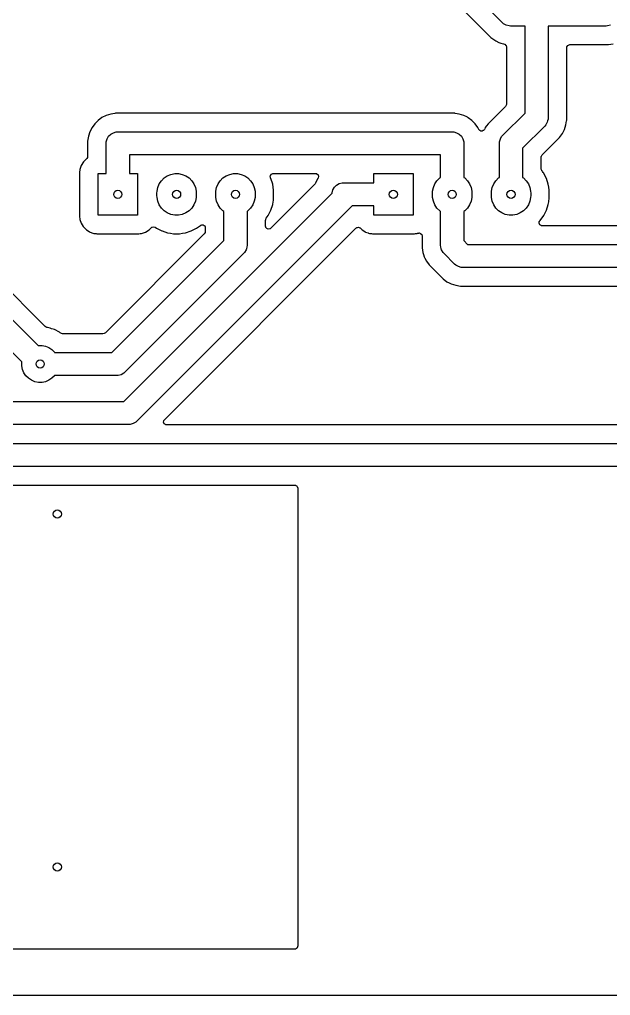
# Model space of a CAD drawing. Header units: millimetres. Extents: x 20 to 124, y -124 to -20.
# Drawn here: x 57.99 to 83.5, y -124 to -81.85 of the extents above; entities that cross this region are included whole.
import ezdxf

# ---------------------------------------------------------------- set-up
doc = ezdxf.new("R2010")
doc.units = ezdxf.units.MM
doc.layers.add('B.Cu', color=153, linetype='CONTINUOUS', true_color=0x4d7fc4)
doc.layers.add('Edge.Cuts', color=254, linetype='CONTINUOUS', true_color=0xd0d2cd)

msp = doc.modelspace()

# ---------------------------------------------------------------- linework, layer by layer
at = {"layer": 'B.Cu', "linetype": 'CONTINUOUS'}
for p, q in [((78.835147, -81.992253), (77.167278, -80.324384)), ((76.85916, -81.148345), (78.341481, -82.630666)), ((78.88431, -82.035368), (78.835147, -81.992253)), ((78.884319, -82.035377), (78.88431, -82.035368)), ((78.997358, -82.10064), (78.884319, -82.035377)), ((79.123437, -82.134423), (78.997358, -82.10064)), ((79.123452, -82.134423), (79.123437, -82.134423)), ((79.1887, -82.1387), (79.123452, -82.134423)), ((79.8138, -82.1387), (79.1887, -82.1387)), ((79.8138, -85.892394), (79.8138, -82.1387)), ((83.3153, -82.1387), (80.8138, -82.1387)), ((80.8138, -82.1387), (80.8138, -86.0995)), ((83.380548, -82.134423), (83.3153, -82.1387)), ((83.380563, -82.134423), (83.380548, -82.134423)), ((83.506642, -82.10064), (83.380563, -82.134423)), ((78.341481, -82.630666), (78.507089, -82.750987)), ((78.507089, -82.750987), (78.557136, -82.776487)), ((78.557136, -82.776487), (78.689481, -82.84392)), ((78.689481, -82.84392), (78.767962, -82.86942)), ((78.767962, -82.86942), (78.884165, -82.907177)), ((78.884165, -82.907177), (78.891085, -82.908272)), ((78.891085, -82.908272), (78.89109, -82.908274)), ((78.89109, -82.908274), (78.891092, -82.908274)), ((78.891092, -82.908274), (78.891097, -82.908274)), ((78.891097, -82.908274), (78.92481, -82.918699)), ((78.92481, -82.918699), (78.938934, -82.925395)), ((78.938934, -82.925395), (78.991072, -82.97189)), ((78.991072, -82.97189), (78.994557, -82.977486)), ((78.994557, -82.977486), (79.0133, -83.043037)), ((81.623727, -83.031094), (81.661472, -82.972344)), ((81.661472, -82.972344), (81.6615, -82.972319)), ((81.661499, -82.972319), (81.662841, -82.971156)), ((81.6615, -82.972319), (81.661499, -82.972319)), ((81.662841, -82.971156), (81.71772, -82.943677)), ((81.71772, -82.943677), (81.725279, -82.942033)), ((81.725279, -82.942033), (81.751632, -82.9392)), ((81.751632, -82.9392), (83.417651, -82.9392)), ((83.417651, -82.9392), (83.417652, -82.9392)), ((83.417652, -82.9392), (83.619835, -82.907177)), ((79.0133, -83.043037), (79.0133, -85.491623)), ((81.6143, -83.081029), (81.618356, -83.052822)), ((81.6143, -86.201857), (81.6143, -83.081029)), ((81.618356, -83.052822), (81.619323, -83.046093)), ((81.619323, -83.046093), (81.620221, -83.043037)), ((81.620221, -83.043037), (81.623727, -83.031094)), ((79.000864, -85.551801), (78.969569, -85.604545)), ((79.008276, -85.52656), (79.000864, -85.551801)), ((79.0133, -85.491623), (79.008276, -85.52656)), ((61.925468, -85.934821), (61.730777, -85.99808)), ((62.103326, -85.90665), (61.925468, -85.934821)), ((62.103327, -85.906651), (62.103326, -85.90665)), ((62.127647, -85.9028), (62.103327, -85.906651)), ((62.127648, -85.9028), (62.127647, -85.9028)), ((62.332352, -85.9028), (62.127648, -85.9028)), ((76.772352, -85.9028), (62.332352, -85.9028)), ((76.772354, -85.9028), (76.772352, -85.9028)), ((76.783409, -85.904551), (76.772354, -85.9028)), ((76.799995, -85.907178), (76.783409, -85.904551)), ((76.974529, -85.93482), (76.799995, -85.907178)), ((76.97453, -85.934821), (76.974529, -85.93482)), ((76.974532, -85.934821), (76.97453, -85.934821)), ((76.974534, -85.934822), (76.974532, -85.934821)), ((77.169223, -85.998081), (76.974534, -85.934822)), ((78.969569, -85.604545), (78.218038, -86.356075)), ((78.856447, -86.849747), (79.8138, -85.892394)), ((61.238027, -86.356087), (61.117715, -86.521685)), ((61.238029, -86.356084), (61.238027, -86.356087)), ((61.382784, -86.211329), (61.238029, -86.356084)), ((61.382787, -86.211327), (61.382784, -86.211329)), ((61.548385, -86.091015), (61.382787, -86.211327)), ((61.548397, -86.091008), (61.548385, -86.091015)), ((61.730764, -85.998086), (61.548397, -86.091008)), ((61.730777, -85.99808), (61.730764, -85.998086)), ((77.294653, -86.061991), (77.169223, -85.998081)), ((77.294654, -86.061991), (77.294653, -86.061991)), ((77.323171, -86.076522), (77.294654, -86.061991)), ((77.35161, -86.091013), (77.323171, -86.076522)), ((77.351612, -86.091014), (77.35161, -86.091013)), ((77.351613, -86.091015), (77.351612, -86.091014)), ((77.362205, -86.09871), (77.351613, -86.091015)), ((77.362209, -86.098713), (77.362205, -86.09871)), ((77.517211, -86.211326), (77.362209, -86.098713)), ((77.661974, -86.356089), (77.517211, -86.211326)), ((77.781931, -86.521198), (77.661974, -86.356089)), ((78.218036, -86.356078), (78.153681, -86.444655)), ((78.218038, -86.356076), (78.218036, -86.356078)), ((78.218038, -86.356075), (78.218038, -86.356076)), ((80.77574, -86.290842), (80.710477, -86.403881)), ((80.791604, -86.231637), (80.77574, -86.290842)), ((80.809523, -86.164763), (80.791604, -86.231637)), ((80.8138, -86.0995), (80.809523, -86.164747)), ((80.809523, -86.164747), (80.809523, -86.164763)), ((81.582277, -86.404034), (81.595487, -86.320634)), ((81.595487, -86.320634), (81.609205, -86.234022)), ((81.609205, -86.234022), (81.609583, -86.231637)), ((81.609583, -86.231635), (81.6143, -86.201857)), ((81.609583, -86.231637), (81.609583, -86.231635)), ((61.02478, -86.704077), (60.961521, -86.898768)), ((61.024786, -86.704064), (61.02478, -86.704077)), ((61.117708, -86.521697), (61.024786, -86.704064)), ((61.117715, -86.521685), (61.117708, -86.521697)), ((61.833323, -86.898919), (61.925619, -86.806623)), ((61.925619, -86.806623), (62.038658, -86.74136)), ((62.038658, -86.74136), (62.164737, -86.707578)), ((62.164737, -86.707578), (62.23, -86.7033)), ((62.23, -86.7033), (76.67, -86.7033)), ((76.67, -86.7033), (76.735263, -86.707578)), ((76.735263, -86.707578), (76.861342, -86.74136)), ((76.861342, -86.74136), (76.974381, -86.806623)), ((76.974381, -86.806623), (77.066677, -86.898919)), ((77.781933, -86.521202), (77.781931, -86.521198)), ((77.782284, -86.521685), (77.781933, -86.521202)), ((77.782285, -86.521687), (77.782284, -86.521685)), ((77.782287, -86.52169), (77.782285, -86.521687)), ((77.821419, -86.598494), (77.782287, -86.52169)), ((77.821532, -86.598715), (77.821419, -86.598494)), ((77.821534, -86.598717), (77.821532, -86.598715)), ((77.82264, -86.600888), (77.821534, -86.598717)), ((77.839413, -86.625803), (77.82264, -86.600888)), ((77.845483, -86.632809), (77.839413, -86.625803)), ((77.863129, -86.644693), (77.845483, -86.632809)), ((77.864978, -86.646736), (77.863129, -86.644693)), ((77.867079, -86.647353), (77.864978, -86.646736)), ((77.899196, -86.668982), (77.867079, -86.647353)), ((77.969002, -86.671978), (77.899196, -86.668982)), ((78.005868, -86.650461), (77.969002, -86.671978)), ((78.010603, -86.649289), (78.005868, -86.650461)), ((78.013951, -86.645743), (78.010603, -86.649289)), ((78.029346, -86.636759), (78.013951, -86.645743)), ((78.038239, -86.627344), (78.029346, -86.636759)), ((78.058575, -86.598497), (78.038239, -86.627344)), ((78.073651, -86.568912), (78.058575, -86.598497)), ((78.073652, -86.56891), (78.073651, -86.568912)), ((78.097708, -86.521697), (78.073652, -86.56891)), ((78.097714, -86.521688), (78.097708, -86.521697)), ((78.097718, -86.521681), (78.097714, -86.521688)), ((78.153681, -86.444655), (78.097718, -86.521681)), ((80.667353, -86.453053), (79.71, -87.410406)), ((80.710461, -86.403896), (80.667353, -86.453053)), ((80.710477, -86.403881), (80.710461, -86.403896)), ((81.305766, -86.946719), (81.426087, -86.781111)), ((81.426087, -86.781111), (81.484732, -86.666013)), ((81.484732, -86.666013), (81.51902, -86.598719)), ((81.51902, -86.598719), (81.582277, -86.404034)), ((60.961521, -86.898768), (60.9295, -87.100942)), ((60.9295, -87.100942), (60.9295, -87.756361)), ((61.73, -87.2033), (61.734278, -87.138037)), ((61.73, -88.505), (61.73, -87.2033)), ((61.734278, -87.138037), (61.76806, -87.011958)), ((61.76806, -87.011958), (61.833323, -86.898919)), ((77.066677, -86.898919), (77.13194, -87.011958)), ((77.13194, -87.011958), (77.165722, -87.138037)), ((77.165722, -87.138037), (77.17, -87.2033)), ((77.17, -87.2033), (77.17, -88.671725)), ((78.71, -87.2033), (78.714277, -87.138052)), ((78.71, -88.671725), (78.71, -87.2033)), ((78.714277, -87.138037), (78.74806, -87.011958)), ((78.714277, -87.138052), (78.714277, -87.138037)), ((78.74806, -87.011958), (78.761662, -86.988399)), ((78.761662, -86.988399), (78.813323, -86.898919)), ((78.813323, -86.898919), (78.813338, -86.898903)), ((78.813338, -86.898903), (78.856447, -86.849747)), ((80.9162, -87.336285), (81.305766, -86.946719)), ((79.71, -87.410406), (79.71, -88.671725)), ((80.554228, -87.698256), (80.9162, -87.336285)), ((60.750183, -88.002737), (60.654212, -88.155473)), ((60.750184, -88.002737), (60.750183, -88.002737)), ((60.877736, -87.875184), (60.750184, -88.002737)), ((60.88016, -87.873018), (60.877736, -87.875184)), ((60.889519, -87.863708), (60.88016, -87.873018)), ((60.890813, -87.862276), (60.889519, -87.863708)), ((60.917788, -87.814076), (60.890813, -87.862276)), ((60.924477, -87.791296), (60.917788, -87.814076)), ((60.9295, -87.756361), (60.924477, -87.791296)), ((76.17, -87.7033), (62.73, -87.7033)), ((62.73, -87.7033), (62.73, -88.505)), ((76.17, -88.671725), (76.17, -87.7033)), ((80.5105, -87.811176), (80.515522, -87.776243)), ((80.5105, -88.281749), (80.5105, -87.811176)), ((80.515522, -87.776243), (80.521695, -87.75522)), ((80.521695, -87.75522), (80.522934, -87.750998)), ((80.522934, -87.750998), (80.554228, -87.698256)), ((60.594627, -88.325768), (60.5795, -88.460032)), ((60.5795, -88.460032), (60.5795, -90.349966)), ((60.59463, -88.325746), (60.594627, -88.325768)), ((60.594631, -88.325743), (60.59463, -88.325746)), ((60.65421, -88.155476), (60.594631, -88.325743)), ((60.654212, -88.155473), (60.65421, -88.155476)), ((61.38, -90.305), (61.38, -88.505)), ((61.38, -88.505), (61.73, -88.505)), ((62.73, -88.505), (63.08, -88.505)), ((63.08, -88.505), (63.08, -90.305)), ((68.920993, -88.505464), (68.941246, -88.5038)), ((68.941246, -88.5038), (70.764364, -88.5038)), ((70.764364, -88.5038), (70.782756, -88.506443)), ((73.28, -88.905), (73.28, -88.505)), ((73.28, -88.505), (74.98, -88.505)), ((74.98, -88.505), (74.98, -90.305)), ((80.517709, -88.323413), (80.5105, -88.281749)), ((80.528191, -88.35279), (80.517709, -88.323413)), ((80.537299, -88.370053), (80.528191, -88.35279)), ((80.544658, -88.383999), (80.537299, -88.370053)), ((80.548944, -88.389899), (80.544658, -88.383999)), ((80.572799, -88.422732), (80.548944, -88.389899)), ((80.597216, -88.45634), (80.572799, -88.422732)), ((80.621634, -88.489949), (80.597216, -88.45634)), ((80.671976, -88.58875), (80.621634, -88.489949)), ((64.020367, -88.954313), (64.112941, -88.815766)), ((64.112941, -88.815766), (64.230766, -88.697941)), ((64.230766, -88.697941), (64.369313, -88.605367)), ((64.369313, -88.605367), (64.523258, -88.541601)), ((64.523258, -88.541601), (64.686685, -88.509093)), ((64.686685, -88.509093), (64.853315, -88.509093)), ((64.853315, -88.509093), (65.016742, -88.541601)), ((65.016742, -88.541601), (65.170687, -88.605367)), ((65.170687, -88.605367), (65.309234, -88.697941)), ((65.309234, -88.697941), (65.427059, -88.815766)), ((65.427059, -88.815766), (65.519633, -88.954313)), ((66.560367, -88.954313), (66.652941, -88.815766)), ((66.652941, -88.815766), (66.770766, -88.697941)), ((66.770766, -88.697941), (66.909313, -88.605367)), ((66.909313, -88.605367), (67.063258, -88.541601)), ((67.063258, -88.541601), (67.226685, -88.509093)), ((67.226685, -88.509093), (67.393315, -88.509093)), ((67.393315, -88.509093), (67.556742, -88.541601)), ((67.556742, -88.541601), (67.710687, -88.605367)), ((67.710687, -88.605367), (67.849234, -88.697941)), ((67.849234, -88.697941), (67.967059, -88.815766)), ((67.967059, -88.815766), (68.059633, -88.954313)), ((68.814703, -88.65293), (68.821677, -88.583409)), ((68.817264, -88.666568), (68.814703, -88.65293)), ((68.828648, -88.699976), (68.817264, -88.666568)), ((68.821677, -88.583409), (68.865127, -88.528696)), ((68.828649, -88.699977), (68.828648, -88.699976)), ((68.82865, -88.699979), (68.828649, -88.699977)), ((68.836931, -88.716232), (68.82865, -88.699979)), ((68.839579, -88.721428), (68.836931, -88.716232)), ((68.91986, -88.968507), (68.839579, -88.721428)), ((68.865127, -88.528696), (68.867858, -88.526771)), ((68.867858, -88.526771), (68.919046, -88.505787)), ((68.919046, -88.505787), (68.920993, -88.505464)), ((70.762999, -88.926154), (70.747783, -88.950984)), ((70.772004, -88.908401), (70.762999, -88.926154)), ((70.773069, -88.905802), (70.772004, -88.908401)), ((70.773105, -88.905729), (70.773069, -88.905802)), ((70.866009, -88.723394), (70.773105, -88.905729)), ((70.782756, -88.506443), (70.782782, -88.506194)), ((70.782782, -88.506194), (70.788559, -88.506773)), ((70.788559, -88.506773), (70.788565, -88.506773)), ((70.788565, -88.506773), (70.788606, -88.506778)), ((70.788606, -88.506778), (70.793492, -88.507987)), ((70.793492, -88.507987), (70.799294, -88.508821)), ((70.799294, -88.508821), (70.80534, -88.510596)), ((70.80534, -88.510596), (70.805251, -88.510896)), ((70.805251, -88.510896), (70.822825, -88.515245)), ((70.822825, -88.515245), (70.82448, -88.515916)), ((70.82448, -88.515916), (70.879211, -88.559347)), ((70.866014, -88.723386), (70.866009, -88.723394)), ((70.877298, -88.707856), (70.866014, -88.723386)), ((70.886654, -88.692829), (70.877298, -88.707856)), ((70.879211, -88.559347), (70.901773, -88.625473)), ((70.887659, -88.690924), (70.886654, -88.692829)), ((70.901871, -88.627744), (70.887659, -88.690924)), ((70.901773, -88.625473), (70.901775, -88.625509)), ((70.901775, -88.625509), (70.901871, -88.627744)), ((71.786958, -88.94306), (71.913037, -88.909278)), ((71.913037, -88.909278), (71.9783, -88.905)), ((71.9783, -88.905), (73.28, -88.905)), ((75.920367, -88.954313), (76.012941, -88.815766)), ((76.012941, -88.815766), (76.130766, -88.697941)), ((76.130766, -88.697941), (76.17, -88.671725)), ((77.17, -88.671725), (77.209234, -88.697941)), ((77.209234, -88.697941), (77.327059, -88.815766)), ((77.327059, -88.815766), (77.419633, -88.954313)), ((78.460367, -88.954313), (78.552941, -88.815766)), ((78.552941, -88.815766), (78.670766, -88.697941)), ((78.670766, -88.697941), (78.71, -88.671725)), ((79.71, -88.671725), (79.749234, -88.697941)), ((79.749234, -88.697941), (79.867059, -88.815766)), ((79.867059, -88.815766), (79.959633, -88.954313)), ((80.736294, -88.714979), (80.671976, -88.58875)), ((80.737027, -88.716232), (80.736294, -88.714979)), ((80.737337, -88.717027), (80.737027, -88.716232)), ((80.739577, -88.721423), (80.737337, -88.717027)), ((80.739577, -88.721425), (80.739577, -88.721423)), ((80.739579, -88.721428), (80.739577, -88.721425)), ((80.81986, -88.968507), (80.739579, -88.721428)), ((63.92, -89.355), (63.924093, -89.271685)), ((63.924093, -89.271685), (63.956601, -89.108258)), ((63.956601, -89.108258), (64.020367, -88.954313)), ((65.519633, -88.954313), (65.583399, -89.108258)), ((65.583399, -89.108258), (65.615907, -89.271685)), ((65.615907, -89.271685), (65.62, -89.355)), ((66.46, -89.355), (66.464093, -89.271685)), ((66.464093, -89.271685), (66.496601, -89.108258)), ((66.496601, -89.108258), (66.560367, -88.954313)), ((68.059633, -88.954313), (68.123399, -89.108258)), ((68.123399, -89.108258), (68.155907, -89.271685)), ((68.155907, -89.271685), (68.16, -89.355)), ((70.729737, -88.973875), (68.834788, -90.868825)), ((68.938791, -89.088034), (68.91986, -88.968507)), ((68.9605, -89.225097), (68.938791, -89.088034)), ((68.9605, -89.584902), (68.9605, -89.225097)), ((70.747783, -88.950984), (70.729737, -88.973875)), ((71.481639, -89.354053), (71.482578, -89.339737)), ((71.482578, -89.339737), (71.51636, -89.213658)), ((71.51636, -89.213658), (71.581623, -89.100619)), ((71.581623, -89.100619), (71.673919, -89.008323)), ((71.673919, -89.008323), (71.786958, -88.94306)), ((75.82, -89.355), (75.824093, -89.271685)), ((75.824093, -89.271685), (75.856601, -89.108258)), ((75.856601, -89.108258), (75.920367, -88.954313)), ((77.419633, -88.954313), (77.483399, -89.108258)), ((77.483399, -89.108258), (77.515907, -89.271685)), ((77.515907, -89.271685), (77.52, -89.355)), ((78.36, -89.355), (78.364093, -89.271685)), ((78.364093, -89.271685), (78.396601, -89.108258)), ((78.396601, -89.108258), (78.460367, -88.954313)), ((79.959633, -88.954313), (80.023399, -89.108258)), ((80.023399, -89.108258), (80.055907, -89.271685)), ((80.055907, -89.271685), (80.06, -89.355)), ((80.838791, -89.088034), (80.81986, -88.968507)), ((80.8605, -89.225097), (80.838791, -89.088034)), ((80.8605, -89.584902), (80.8605, -89.225097)), ((62.492494, -98.3432), (71.481639, -89.354053)), ((63.92, -89.455), (63.92, -89.355)), ((63.924093, -89.538315), (63.92, -89.455)), ((63.956601, -89.701742), (63.924093, -89.538315)), ((64.020367, -89.855687), (63.956601, -89.701742)), ((65.583399, -89.701742), (65.519633, -89.855687)), ((65.615907, -89.538315), (65.583399, -89.701742)), ((65.62, -89.455), (65.615907, -89.538315)), ((65.62, -89.355), (65.62, -89.455)), ((66.46, -89.455), (66.46, -89.355)), ((66.464093, -89.538315), (66.46, -89.455)), ((66.496601, -89.701742), (66.464093, -89.538315)), ((66.560367, -89.855687), (66.496601, -89.701742)), ((68.123399, -89.701742), (68.059633, -89.855687)), ((68.155907, -89.538315), (68.123399, -89.701742)), ((68.16, -89.455), (68.155907, -89.538315)), ((68.16, -89.355), (68.16, -89.455)), ((68.91986, -89.841493), (68.937439, -89.7305)), ((68.937439, -89.7305), (68.947843, -89.664813)), ((68.947843, -89.664811), (68.955773, -89.614743)), ((68.947843, -89.664813), (68.947843, -89.664811)), ((68.955773, -89.614743), (68.9605, -89.584902)), ((75.82, -89.455), (75.82, -89.355)), ((75.824093, -89.538315), (75.82, -89.455)), ((75.856601, -89.701742), (75.824093, -89.538315)), ((75.920367, -89.855687), (75.856601, -89.701742)), ((77.483399, -89.701742), (77.419633, -89.855687)), ((77.515907, -89.538315), (77.483399, -89.701742)), ((77.52, -89.455), (77.515907, -89.538315)), ((77.52, -89.355), (77.52, -89.455)), ((78.36, -89.455), (78.36, -89.355)), ((78.364093, -89.538315), (78.36, -89.455)), ((78.396601, -89.701742), (78.364093, -89.538315)), ((78.460367, -89.855687), (78.396601, -89.701742)), ((80.023399, -89.701742), (79.959633, -89.855687)), ((80.055907, -89.538315), (80.023399, -89.701742)), ((80.06, -89.455), (80.055907, -89.538315)), ((80.06, -89.355), (80.06, -89.455)), ((80.81986, -89.841493), (80.837439, -89.7305)), ((80.837439, -89.7305), (80.847843, -89.664813)), ((80.847843, -89.664811), (80.855773, -89.614743)), ((80.847843, -89.664813), (80.847843, -89.664811)), ((80.855773, -89.614743), (80.8605, -89.584902)), ((72.331853, -89.918054), (63.053153, -99.196753)), ((64.112941, -89.994234), (64.020367, -89.855687)), ((64.230766, -90.112059), (64.112941, -89.994234)), ((64.369313, -90.204633), (64.230766, -90.112059)), ((65.309234, -90.112059), (65.170687, -90.204633)), ((65.427059, -89.994234), (65.309234, -90.112059)), ((65.519633, -89.855687), (65.427059, -89.994234)), ((66.652941, -89.994234), (66.560367, -89.855687)), ((66.770766, -90.112059), (66.652941, -89.994234)), ((66.81, -90.138274), (66.770766, -90.112059)), ((66.81, -91.399593), (66.81, -90.138274)), ((67.849234, -90.112059), (67.81, -90.138274)), ((67.81, -90.138274), (67.81, -91.6067)), ((67.967059, -89.994234), (67.849234, -90.112059)), ((68.059633, -89.855687), (67.967059, -89.994234)), ((68.721634, -90.320051), (68.839579, -90.088572)), ((68.839579, -90.088572), (68.91986, -89.841493)), ((72.343301, -89.905), (72.331853, -89.918054)), ((73.28, -89.905), (72.343301, -89.905)), ((73.28, -90.305), (73.28, -89.905)), ((76.012941, -89.994234), (75.920367, -89.855687)), ((76.130766, -90.112059), (76.012941, -89.994234)), ((76.17, -90.138274), (76.130766, -90.112059)), ((76.17, -90.5058), (76.17, -90.138274)), ((77.209234, -90.112059), (77.17, -90.138274)), ((77.17, -90.138274), (77.17, -90.5058)), ((77.327059, -89.994234), (77.209234, -90.112059)), ((77.419633, -89.855687), (77.327059, -89.994234)), ((78.552941, -89.994234), (78.460367, -89.855687)), ((78.670766, -90.112059), (78.552941, -89.994234)), ((78.809313, -90.204633), (78.670766, -90.112059)), ((79.749234, -90.112059), (79.610687, -90.204633)), ((79.867059, -89.994234), (79.749234, -90.112059)), ((79.959633, -89.855687), (79.867059, -89.994234)), ((80.621634, -90.320051), (80.739579, -90.088572)), ((80.739579, -90.088572), (80.81986, -89.841493)), ((60.5795, -90.349966), (60.594627, -90.48423)), ((60.594627, -90.48423), (60.59463, -90.484252)), ((60.59463, -90.484252), (60.594631, -90.484255)), ((60.594631, -90.484255), (60.65421, -90.654522)), ((63.08, -90.305), (61.38, -90.305)), ((64.523258, -90.268399), (64.369313, -90.204633)), ((64.686685, -90.300907), (64.523258, -90.268399)), ((64.853315, -90.300907), (64.686685, -90.300907)), ((65.016742, -90.268399), (64.853315, -90.300907)), ((65.170687, -90.204633), (65.016742, -90.268399)), ((68.6105, -90.531132), (68.615523, -90.496198)), ((68.6105, -90.779377), (68.6105, -90.531132)), ((68.615523, -90.496198), (68.624309, -90.466275)), ((68.624309, -90.466275), (68.642969, -90.428323)), ((68.642969, -90.428323), (68.721631, -90.320055)), ((68.721631, -90.320055), (68.721632, -90.320054)), ((68.721632, -90.320054), (68.721634, -90.320051)), ((74.98, -90.305), (73.28, -90.305)), ((76.17, -91.6067), (76.17, -90.5058)), ((77.17, -90.5058), (77.17, -91.399594)), ((78.963258, -90.268399), (78.809313, -90.204633)), ((79.126685, -90.300907), (78.963258, -90.268399)), ((79.293315, -90.300907), (79.126685, -90.300907)), ((79.456742, -90.268399), (79.293315, -90.300907)), ((79.610687, -90.204633), (79.456742, -90.268399)), ((80.42016, -90.65306), (80.4301, -90.583911)), ((80.4301, -90.583911), (80.43329, -90.576924)), ((80.43329, -90.576924), (80.458402, -90.540757)), ((80.458402, -90.540757), (80.468931, -90.530229)), ((80.468931, -90.530229), (80.621634, -90.320051)), ((60.65421, -90.654522), (60.654212, -90.654525)), ((60.654212, -90.654525), (60.741695, -90.793752)), ((60.741695, -90.793752), (60.741695, -90.793753)), ((60.741695, -90.793753), (60.75018, -90.807258)), ((60.75018, -90.807258), (60.750184, -90.807262)), ((60.750184, -90.807262), (60.877738, -90.934816)), ((60.877738, -90.934816), (60.956932, -90.984577)), ((60.956932, -90.984577), (61.00798, -91.016653)), ((61.00798, -91.016653), (61.030478, -91.030789)), ((61.030478, -91.030789), (61.155457, -91.074521)), ((63.259255, -91.090368), (63.429522, -91.030789)), ((63.429522, -91.030789), (63.582262, -90.934816)), ((63.582262, -90.934816), (63.670053, -90.847024)), ((63.670053, -90.847024), (63.6983, -90.825879)), ((63.6983, -90.825879), (63.712024, -90.818385)), ((63.712024, -90.818385), (63.780289, -90.803535)), ((63.780289, -90.803535), (63.780292, -90.803535)), ((63.780292, -90.803535), (63.786865, -90.804005)), ((63.786865, -90.804005), (63.850908, -90.82737)), ((63.850908, -90.82737), (63.904949, -90.866634)), ((63.904949, -90.866634), (63.933991, -90.881431)), ((63.933991, -90.881431), (63.933993, -90.881433)), ((63.933993, -90.881433), (63.933994, -90.881433)), ((63.933994, -90.881433), (64.127795, -90.980181)), ((64.127795, -90.980181), (64.129976, -90.981292)), ((64.129976, -90.981292), (64.129979, -90.981294)), ((64.129979, -90.981294), (64.137296, -90.985022)), ((64.137296, -90.985022), (64.141053, -90.986082)), ((64.141053, -90.986082), (64.383499, -91.064858)), ((64.246024, -99.13596), (72.512167, -90.869816)), ((65.156493, -91.06486), (65.403572, -90.984579)), ((65.403572, -90.984579), (65.635051, -90.866634)), ((65.635051, -90.866634), (65.798199, -90.748099)), ((65.798199, -90.748099), (65.819149, -90.735819)), ((65.819149, -90.735819), (65.82418, -90.733498)), ((65.82418, -90.733498), (65.824474, -90.733394)), ((65.824474, -90.733394), (65.824549, -90.733328)), ((65.824549, -90.733328), (65.830143, -90.730749)), ((65.830143, -90.730749), (65.83312, -90.730309)), ((65.83312, -90.730309), (65.835363, -90.72951)), ((65.835363, -90.72951), (65.835467, -90.729803)), ((65.835467, -90.729803), (65.852242, -90.722993)), ((65.852242, -90.722993), (65.853973, -90.722564)), ((65.853973, -90.722564), (65.878514, -90.723611)), ((65.878514, -90.723611), (65.899264, -90.72055)), ((65.899264, -90.72055), (65.908903, -90.724908)), ((65.908903, -90.724908), (65.923779, -90.725544)), ((65.923779, -90.725544), (65.947908, -90.742547)), ((65.947908, -90.742547), (65.962927, -90.749339)), ((65.962927, -90.749339), (65.967447, -90.756316)), ((65.967447, -90.756316), (65.980893, -90.765791)), ((65.980893, -90.765791), (65.9809, -90.7658)), ((65.9809, -90.7658), (65.98229, -90.76755)), ((65.98229, -90.76755), (65.997341, -90.802457)), ((66.004476, -91.03376), (65.997064, -91.059001)), ((65.997341, -90.802457), (66.000918, -90.807978)), ((66.000918, -90.807978), (66.000928, -90.810776)), ((66.000928, -90.810776), (66.007927, -90.827008)), ((66.0095, -90.998826), (66.004476, -91.03376)), ((66.007927, -90.827008), (66.008235, -90.829148)), ((66.008235, -90.829148), (66.0095, -90.846813)), ((66.0095, -90.998823), (66.009499, -90.998825)), ((66.009499, -90.998825), (66.0095, -90.998826)), ((66.0095, -90.846813), (66.0095, -90.998823)), ((68.618313, -90.822697), (68.6105, -90.779377)), ((68.621, -90.829903), (68.618313, -90.822697)), ((68.662873, -90.885835), (68.621, -90.829903)), ((68.728338, -90.910249), (68.662873, -90.885835)), ((68.796611, -90.895395), (68.728338, -90.910249)), ((68.806538, -90.889974), (68.796611, -90.895395)), ((68.834788, -90.868825), (68.806538, -90.889974)), ((72.512167, -90.869816), (72.540417, -90.848668)), ((72.540417, -90.848668), (72.554141, -90.841174)), ((72.554141, -90.841174), (72.571558, -90.837385)), ((72.571558, -90.837385), (72.587197, -90.828844)), ((72.587197, -90.828844), (72.622398, -90.826323)), ((72.622398, -90.826323), (72.624209, -90.826452)), ((72.624209, -90.826452), (72.682406, -90.845818)), ((72.682406, -90.845818), (72.688924, -90.850007)), ((72.688924, -90.850007), (72.709559, -90.866637)), ((72.709559, -90.866637), (72.777738, -90.934816)), ((72.777738, -90.934816), (72.856932, -90.984577)), ((72.856932, -90.984577), (72.856933, -90.984577)), ((72.856933, -90.984577), (72.859327, -90.986082)), ((72.859327, -90.986082), (72.907977, -91.016652)), ((72.907977, -91.016652), (72.907978, -91.016652)), ((72.907978, -91.016652), (72.93048, -91.03079)), ((72.93048, -91.03079), (73.046197, -91.071281)), ((80.449185, -90.716616), (80.42016, -90.65306)), ((80.507963, -90.75439), (80.449185, -90.716616)), ((80.518817, -90.757577), (80.507963, -90.75439)), ((80.553752, -90.7626), (80.518817, -90.757577)), ((85.639678, -90.7626), (80.553752, -90.7626)), ((61.155457, -91.074521), (61.200745, -91.090368)), ((61.200745, -91.090368), (61.20075, -91.090369)), ((61.20075, -91.090369), (61.200756, -91.090369)), ((61.200756, -91.090369), (61.20077, -91.090372)), ((61.20077, -91.090372), (61.248724, -91.095774)), ((61.248724, -91.095774), (61.291246, -91.100565)), ((61.291246, -91.100565), (61.332068, -91.105164)), ((61.332068, -91.105164), (61.334511, -91.1055)), ((61.334511, -91.1055), (63.124957, -91.1055)), ((65.965769, -91.111745), (61.696941, -95.380573)), ((61.979594, -96.23), (66.81, -91.399593)), ((63.124957, -91.1055), (63.13475, -91.1055)), ((63.13475, -91.1055), (63.142345, -91.10354)), ((63.142345, -91.10354), (63.192104, -91.097934)), ((63.192104, -91.097934), (63.252348, -91.091146)), ((63.252348, -91.091146), (63.255808, -91.090952)), ((63.255808, -91.090952), (63.255813, -91.090952)), ((63.255813, -91.090952), (63.258781, -91.090533)), ((63.258781, -91.090533), (63.259253, -91.090368)), ((63.259253, -91.090368), (63.259255, -91.090368)), ((64.383499, -91.064858), (64.383502, -91.064858)), ((64.383502, -91.064858), (64.383507, -91.06486)), ((64.383507, -91.06486), (64.50241, -91.083692)), ((64.50241, -91.083692), (64.640098, -91.1055)), ((64.640098, -91.1055), (64.640103, -91.1055)), ((64.640103, -91.1055), (64.899901, -91.1055)), ((64.899901, -91.1055), (64.899902, -91.1055)), ((64.899902, -91.1055), (65.023434, -91.085934)), ((65.023434, -91.085934), (65.156493, -91.06486)), ((65.997064, -91.059001), (65.965769, -91.111745)), ((73.046197, -91.071281), (73.046198, -91.071281)), ((73.046198, -91.071281), (73.055457, -91.074521)), ((73.055457, -91.074521), (73.100745, -91.090368)), ((73.100745, -91.090368), (73.10075, -91.090369)), ((73.10075, -91.090369), (73.191246, -91.100565)), ((73.191246, -91.100565), (73.23504, -91.105499)), ((73.23504, -91.105499), (73.235043, -91.1055)), ((73.235043, -91.1055), (73.235046, -91.1055)), ((73.235046, -91.1055), (73.235461, -91.1055)), ((73.235461, -91.1055), (75.024957, -91.1055)), ((75.024957, -91.1055), (75.03475, -91.1055)), ((75.03475, -91.1055), (75.042345, -91.10354)), ((75.042345, -91.10354), (75.092104, -91.097934)), ((75.092104, -91.097934), (75.152348, -91.091146)), ((75.152348, -91.091146), (75.158046, -91.090827)), ((75.158046, -91.090827), (75.161231, -91.089785)), ((75.161231, -91.089785), (75.169111, -91.087383)), ((75.169111, -91.087383), (75.169169, -91.087382)), ((75.169169, -91.087382), (75.169348, -91.087311)), ((75.169348, -91.087311), (75.170483, -91.086967)), ((75.170483, -91.086967), (75.174036, -91.085196)), ((75.174036, -91.085196), (75.187726, -91.080405)), ((75.187726, -91.080405), (75.222349, -91.073611)), ((75.222349, -91.073611), (75.233844, -91.073024)), ((75.233844, -91.073024), (75.236215, -91.072904)), ((75.236215, -91.072904), (75.304171, -91.089148)), ((75.304171, -91.089148), (75.352544, -91.13953)), ((75.352544, -91.13953), (75.355512, -91.145237)), ((75.355512, -91.145237), (75.3695, -91.20245)), ((75.3695, -91.20245), (75.3695, -91.709052)), ((77.17, -91.399594), (77.333506, -91.5631)), ((67.77194, -91.798042), (67.706677, -91.911081)), ((67.782246, -91.759579), (67.77194, -91.798042)), ((67.805723, -91.671963), (67.782246, -91.759579)), ((67.81, -91.6067), (67.805723, -91.671947)), ((67.805723, -91.671947), (67.805723, -91.671963)), ((75.3695, -91.709052), (75.369618, -91.709797)), ((75.369618, -91.709797), (75.369621, -91.709816)), ((75.369621, -91.709816), (75.40152, -91.911228)), ((76.174277, -91.671947), (76.17, -91.6067)), ((76.174277, -91.671963), (76.174277, -91.671947)), ((76.197754, -91.759579), (76.174277, -91.671963)), ((76.20806, -91.798042), (76.197754, -91.759579)), ((76.273323, -91.911081), (76.20806, -91.798042)), ((77.333506, -91.5631), (113.739794, -91.5631)), ((67.663553, -91.960254), (62.540253, -97.083553)), ((67.706668, -91.911089), (67.663553, -91.960254)), ((67.706677, -91.911081), (67.706668, -91.911089)), ((75.40152, -91.911228), (75.401521, -91.911233)), ((75.401521, -91.911233), (75.431927, -92.004811)), ((75.431927, -92.004811), (75.431932, -92.004824)), ((75.431932, -92.004824), (75.433151, -92.008575)), ((75.433151, -92.008575), (75.46478, -92.10592)), ((75.46478, -92.10592), (75.479667, -92.135137)), ((75.479667, -92.135137), (75.495114, -92.165452)), ((75.495114, -92.165452), (75.557713, -92.288311)), ((75.557713, -92.288311), (75.678034, -92.453919)), ((76.273338, -91.911096), (76.273323, -91.911081)), ((76.316447, -91.960253), (76.273338, -91.911096)), ((76.772847, -92.416653), (76.316447, -91.960253)), ((75.678034, -92.453919), (76.279181, -93.055066)), ((76.82201, -92.459768), (76.772847, -92.416653)), ((76.822019, -92.459777), (76.82201, -92.459768)), ((76.935058, -92.52504), (76.822019, -92.459777)), ((77.061137, -92.558823), (76.935058, -92.52504)), ((77.061152, -92.558823), (77.061137, -92.558823)), ((77.1264, -92.5631), (77.061152, -92.558823)), ((113.9469, -92.5631), (77.1264, -92.5631)), ((55.99, -93.132894), (58.792721, -95.935615)), ((59.100838, -95.111653), (56.839426, -92.850241)), ((76.279181, -93.055066), (76.444789, -93.175387)), ((76.444789, -93.175387), (76.535985, -93.221853)), ((76.535985, -93.221853), (76.627181, -93.26832)), ((76.627181, -93.26832), (76.724523, -93.299948)), ((76.724523, -93.299948), (76.821865, -93.331577)), ((76.821865, -93.331577), (77.024048, -93.3636)), ((77.024048, -93.3636), (77.228752, -93.3636)), ((77.228752, -93.3636), (113.475323, -93.3636)), ((58.085615, -96.642721), (55.136447, -93.693553)), ((59.1354, -95.136018), (59.100838, -95.111653)), ((59.163579, -95.149377), (59.1354, -95.136018)), ((59.197298, -95.159804), (59.163579, -95.149377)), ((59.197299, -95.159804), (59.197298, -95.159803)), ((59.197298, -95.159803), (59.197298, -95.159804)), ((59.254784, -95.168909), (59.197299, -95.159804)), ((59.314682, -95.188371), (59.254784, -95.168909)), ((59.374582, -95.207834), (59.314682, -95.188371)), ((59.436901, -95.228083), (59.374582, -95.207834)), ((59.494383, -95.24676), (59.436901, -95.228083)), ((59.712763, -95.358031), (59.494383, -95.24676)), ((59.718845, -95.36113), (59.712763, -95.358031)), ((59.744214, -95.379561), (59.718845, -95.36113)), ((59.768264, -95.397034), (59.744214, -95.379561)), ((59.806211, -95.415691), (59.768264, -95.397034)), ((59.836132, -95.424477), (59.806211, -95.415691)), ((59.871066, -95.4295), (59.836132, -95.424477)), ((59.871068, -95.4295), (59.871066, -95.429499)), ((59.871066, -95.429499), (59.871066, -95.4295)), ((61.586172, -95.4295), (59.871068, -95.4295)), ((61.645602, -95.41433), (61.586172, -95.4295)), ((61.66869, -95.401722), (61.645602, -95.41433)), ((61.696941, -95.380573), (61.66869, -95.401722)), ((58.792721, -95.935615), (58.801586, -95.933852)), ((58.801586, -95.933852), (58.958414, -95.933852)), ((58.958414, -95.933852), (59.112228, -95.964448)), ((59.112228, -95.964448), (59.257117, -96.024463)), ((59.257117, -96.024463), (59.387515, -96.111592)), ((59.387515, -96.111592), (59.498408, -96.222485)), ((59.498408, -96.222485), (59.503429, -96.23)), ((59.503429, -96.23), (61.979594, -96.23)), ((58.083852, -96.651586), (58.085615, -96.642721)), ((58.083852, -96.808414), (58.083852, -96.651586)), ((58.114448, -96.962228), (58.083852, -96.808414)), ((58.174463, -97.107117), (58.114448, -96.962228)), ((58.261592, -97.237515), (58.174463, -97.107117)), ((58.372485, -97.348408), (58.261592, -97.237515)), ((58.502883, -97.435537), (58.372485, -97.348408)), ((59.387515, -97.348408), (59.257117, -97.435537)), ((59.498408, -97.237515), (59.387515, -97.348408)), ((59.503429, -97.23), (59.498408, -97.237515)), ((62.1867, -97.23), (59.503429, -97.23)), ((62.251948, -97.225723), (62.1867, -97.23)), ((62.251963, -97.225723), (62.251948, -97.225723)), ((62.378042, -97.19194), (62.251963, -97.225723)), ((62.491081, -97.126677), (62.378042, -97.19194)), ((62.491096, -97.126661), (62.491081, -97.126677)), ((62.540253, -97.083553), (62.491096, -97.126661)), ((58.647772, -97.495552), (58.502883, -97.435537)), ((58.801586, -97.526148), (58.647772, -97.495552)), ((58.958414, -97.526148), (58.801586, -97.526148)), ((59.112228, -97.495552), (58.958414, -97.526148)), ((59.257117, -97.435537), (59.112228, -97.495552)), ((41.080306, -98.3432), (62.492494, -98.3432)), ((62.6996, -99.3432), (40.8732, -99.3432)), ((62.764848, -99.338923), (62.6996, -99.3432)), ((62.764863, -99.338923), (62.764848, -99.338923)), ((62.890942, -99.30514), (62.764863, -99.338923)), ((63.003981, -99.239877), (62.890942, -99.30514)), ((63.003996, -99.239861), (63.003981, -99.239877)), ((63.053153, -99.196753), (63.003996, -99.239861)), ((64.207785, -99.24826), (64.208978, -99.239961)), ((64.23681, -99.311816), (64.207785, -99.24826)), ((64.208978, -99.239961), (64.217725, -99.179111)), ((64.217725, -99.179111), (64.220915, -99.172124)), ((64.220915, -99.172124), (64.246024, -99.13596)), ((64.295588, -99.34959), (64.23681, -99.311816)), ((64.306442, -99.352777), (64.295588, -99.34959)), ((64.341377, -99.3578), (64.306442, -99.352777)), ((107.736472, -99.3578), (64.341377, -99.3578)), ((30.295406, -100.1583), (108.129894, -100.1583)), ((108.337, -101.1583), (30.0883, -101.1583)), ((46.137332, -101.9588), (69.85817, -101.9588)), ((69.85817, -101.9588), (69.893106, -101.963823)), ((69.893106, -101.963823), (69.908104, -101.968227)), ((69.908104, -101.968227), (69.923094, -101.977857)), ((69.923094, -101.977857), (69.940175, -101.982867)), ((69.940175, -101.982867), (69.966855, -102.005972)), ((69.966855, -102.005972), (69.968042, -102.007341)), ((69.968042, -102.007341), (69.995518, -102.062202)), ((69.995518, -102.062202), (69.997163, -102.06976)), ((69.997163, -102.06976), (70, -102.096131)), ((70, -102.096131), (70, -121.85817)), ((69.862668, -122), (46.14183, -122)), ((69.889039, -121.997163), (69.862668, -122)), ((69.896597, -121.995518), (69.889039, -121.997163)), ((69.951458, -121.968042), (69.896597, -121.995518)), ((69.952827, -121.966855), (69.951458, -121.968042)), ((69.975932, -121.940175), (69.952827, -121.966855)), ((69.980939, -121.923101), (69.975932, -121.940175)), ((69.99057, -121.908112), (69.980939, -121.923101)), ((69.994975, -121.893114), (69.99057, -121.908112)), ((70, -121.85817), (69.994975, -121.893114))]:
    msp.add_line(p, q, dxfattribs=at)
at = {"layer": 'B.Cu'}
for centre in [(62.23, -89.405), (62.23, -89.405), (64.77, -89.405), (64.77, -89.405), (67.31, -89.405), (67.31, -89.405), (74.13, -89.405), (74.13, -89.405), (76.67, -89.405), (76.67, -89.405), (79.21, -89.405), (79.21, -89.405), (58.88, -96.73), (58.88, -96.73), (59.62, -103.21), (59.62, -103.21), (59.62, -118.45), (59.62, -118.45)]:
    msp.add_circle(centre, 0.175, dxfattribs=at)
at = {"layer": 'Edge.Cuts', "linetype": 'CONTINUOUS'}
msp.add_line((124, -124), (20, -124), dxfattribs=at)

doc.saveas('drawing.dxf')
